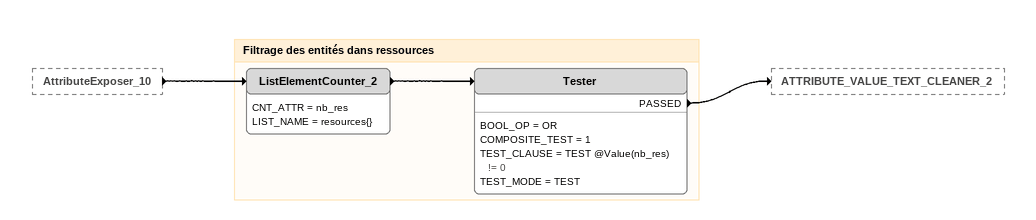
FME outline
AttributeExposer_10 [outside]
    -> ListElementCounter_2

Bookmark: Filtrage des entités dans ressources
ListElementCounter_2
    CNT_ATTR = nb_res
    LIST_NAME = resources{}
    -> Tester
Tester
    BOOL_OP = OR
    COMPOSITE_TEST = 1
    TEST_CLAUSE = TEST @Value(nb_res) != 0
    TEST_MODE = TEST
    PASSED -> ATTRIBUTE_VALUE_TEXT_CLEANER_2
